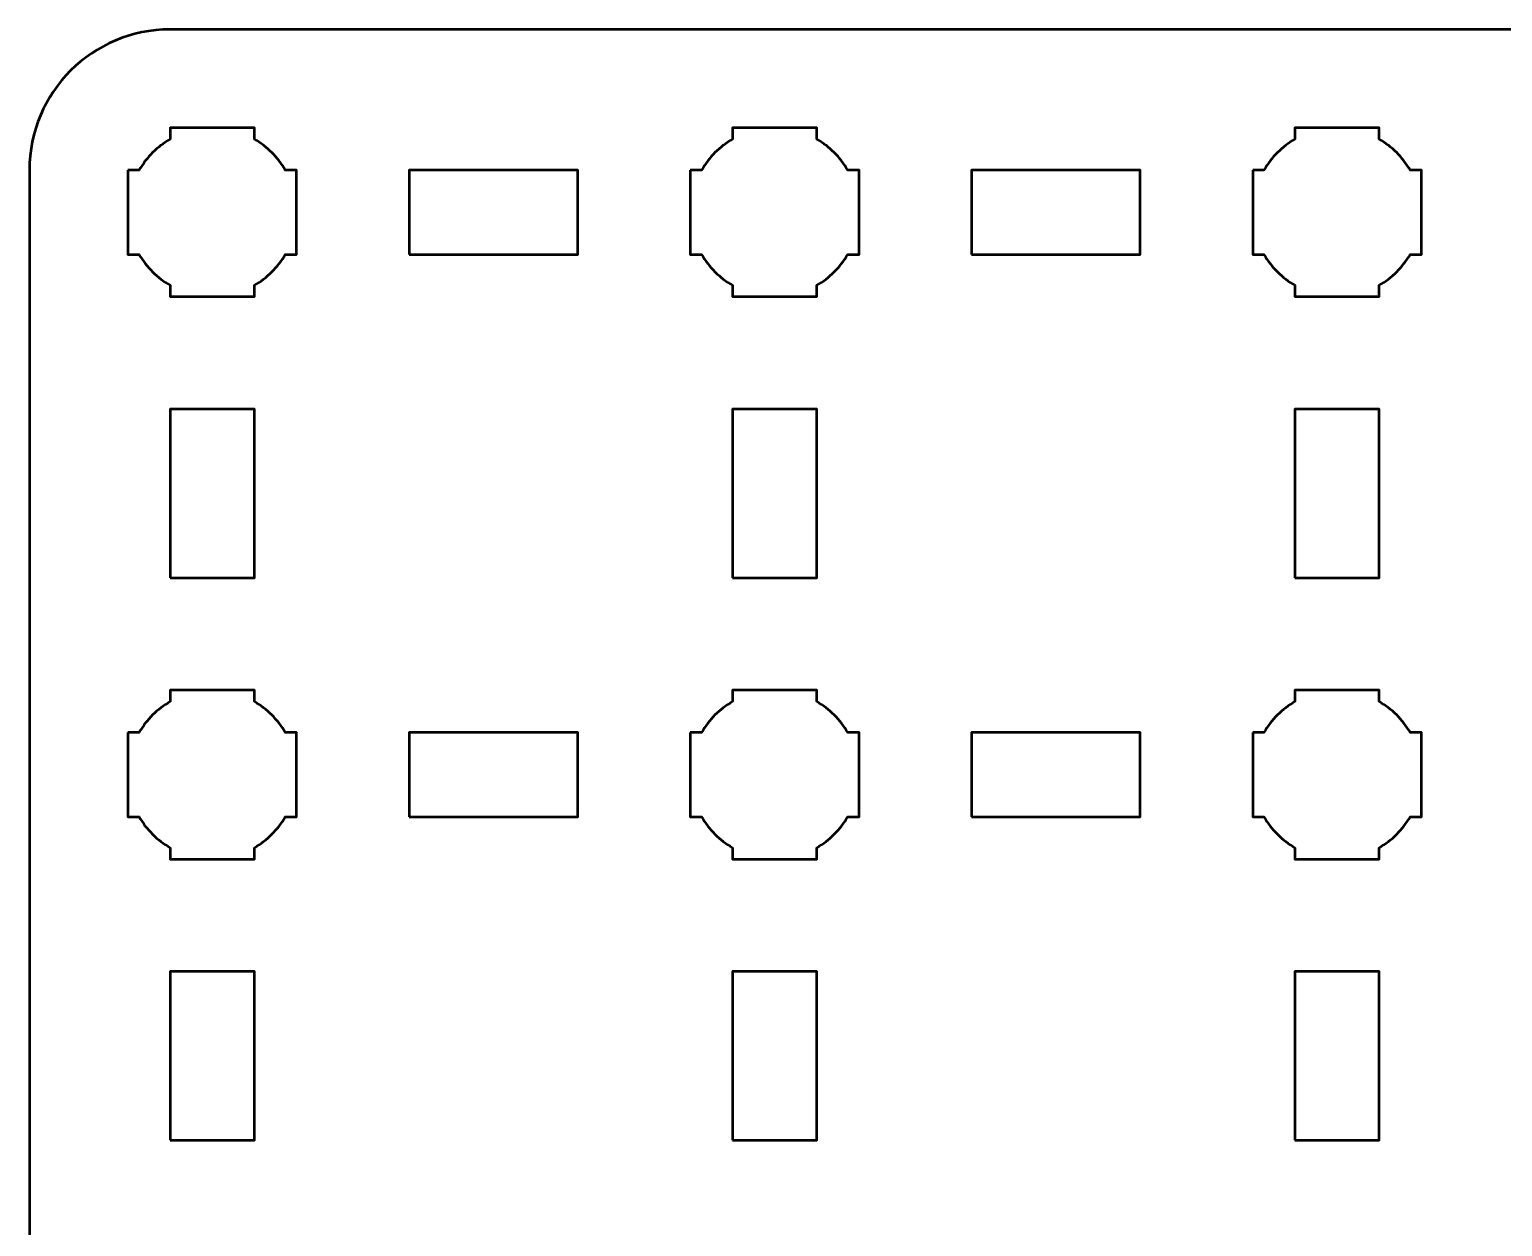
# Model space of a CAD drawing. Header units: centimetres. Extents: x -22.1 to 1.1, y -19.5 to -10.2.
# Drawn here: x -22.15 to -16.91, y -14.46 to -10.2 of the extents above; entities that cross this region are included whole.
import ezdxf

# ---------------------------------------------------------------- set-up
doc = ezdxf.new("R2010")
doc.units = ezdxf.units.CM
doc.header["$MEASUREMENT"] = 0
doc.layers.add('Layer 1', color=7, linetype='Continuous')

msp = doc.modelspace()

# ---------------------------------------------------------------- linework, layer by layer
at = {"layer": 'Layer 1', "lineweight": 53}
for points in [[(-20.8, -11), (-20.2, -11), (-20.2, -10.7), (-20.8, -10.7), (-20.8, -11)], [(-18.8, -11), (-18.2, -11), (-18.2, -10.7), (-18.8, -10.7), (-18.8, -11)], [(-21.65, -12.15), (-21.35, -12.15), (-21.35, -11.55), (-21.65, -11.55), (-21.65, -12.15)], [(-19.65, -12.15), (-19.35, -12.15), (-19.35, -11.55), (-19.65, -11.55), (-19.65, -12.15)], [(-17.65, -12.15), (-17.35, -12.15), (-17.35, -11.55), (-17.65, -11.55), (-17.65, -12.15)], [(-20.8, -13), (-20.2, -13), (-20.2, -12.7), (-20.8, -12.7), (-20.8, -13)], [(-18.8, -13), (-18.2, -13), (-18.2, -12.7), (-18.8, -12.7), (-18.8, -13)], [(-21.65, -14.15), (-21.35, -14.15), (-21.35, -13.55), (-21.65, -13.55), (-21.65, -14.15)], [(-19.65, -14.15), (-19.35, -14.15), (-19.35, -13.55), (-19.65, -13.55), (-19.65, -14.15)], [(-17.65, -14.15), (-17.35, -14.15), (-17.35, -13.55), (-17.65, -13.55), (-17.65, -14.15)]]:
    msp.add_lwpolyline(points, close=True, dxfattribs=at)
for points, knots in [([(-22.15, -19), (-22.15, -19), (-22.15, -10.7), (-22.15, -10.7), (-22.15, -10.7), (-22.15, -10.42391), (-21.92609, -10.2), (-21.65, -10.2), (-21.65, -10.2), (-21.65, -10.2), (0.65, -10.2), (0.65, -10.2), (0.65, -10.2), (0.92609, -10.2), (1.15, -10.42391), (1.15, -10.7), (1.15, -10.7), (1.15, -10.7), (1.15, -19), (1.15, -19), (1.15, -19), (1.15, -19.27609), (0.92609, -19.5), (0.65, -19.5), (0.65, -19.5), (0.65, -19.5), (-21.65, -19.5), (-21.65, -19.5), (-21.65, -19.5), (-21.92609, -19.5), (-22.15, -19.27609), (-22.15, -19)], [0, 0, 0, 0, 0.125, 0.125, 0.125, 0.125, 0.25, 0.25, 0.25, 0.25, 0.375, 0.375, 0.375, 0.375, 0.5, 0.5, 0.5, 0.5, 0.625, 0.625, 0.625, 0.625, 0.75, 0.75, 0.75, 0.75, 0.875, 0.875, 0.875, 0.875, 1, 1, 1, 1]), ([(-21.8, -10.7), (-21.8, -10.7), (-21.75985, -10.7), (-21.75985, -10.7), (-21.75985, -10.7), (-21.7335, -10.65447), (-21.69553, -10.6165), (-21.65, -10.59015), (-21.65, -10.59015), (-21.65, -10.59015), (-21.65, -10.55), (-21.65, -10.55), (-21.65, -10.55), (-21.65, -10.55), (-21.5, -10.55), (-21.5, -10.55), (-21.5, -10.55), (-21.5, -10.55), (-21.35, -10.55), (-21.35, -10.55), (-21.35, -10.55), (-21.35, -10.55), (-21.35, -10.59015), (-21.35, -10.59015), (-21.35, -10.59015), (-21.30447, -10.6165), (-21.2665, -10.65447), (-21.24015, -10.7), (-21.24015, -10.7), (-21.24015, -10.7), (-21.2, -10.7), (-21.2, -10.7), (-21.2, -10.7), (-21.2, -10.7), (-21.2, -10.85), (-21.2, -10.85), (-21.2, -10.85), (-21.2, -10.85), (-21.2, -11), (-21.2, -11), (-21.2, -11), (-21.2, -11), (-21.24015, -11), (-21.24015, -11), (-21.24015, -11), (-21.2665, -11.04553), (-21.30447, -11.0835), (-21.35, -11.10985), (-21.35, -11.10985), (-21.35, -11.10985), (-21.35, -11.15), (-21.35, -11.15), (-21.35, -11.15), (-21.35, -11.15), (-21.5, -11.15), (-21.5, -11.15), (-21.5, -11.15), (-21.5, -11.15), (-21.65, -11.15), (-21.65, -11.15), (-21.65, -11.15), (-21.65, -11.15), (-21.65, -11.10985), (-21.65, -11.10985), (-21.65, -11.10985), (-21.69553, -11.0835), (-21.7335, -11.04553), (-21.75985, -11), (-21.75985, -11), (-21.75985, -11), (-21.8, -11), (-21.8, -11), (-21.8, -11), (-21.8, -11), (-21.8, -10.85), (-21.8, -10.85), (-21.8, -10.85), (-21.8, -10.85), (-21.8, -10.7), (-21.8, -10.7)], [0, 0, 0, 0, 0.05, 0.05, 0.05, 0.05, 0.1, 0.1, 0.1, 0.1, 0.15, 0.15, 0.15, 0.15, 0.2, 0.2, 0.2, 0.2, 0.25, 0.25, 0.25, 0.25, 0.3, 0.3, 0.3, 0.3, 0.35, 0.35, 0.35, 0.35, 0.4, 0.4, 0.4, 0.4, 0.45, 0.45, 0.45, 0.45, 0.5, 0.5, 0.5, 0.5, 0.55, 0.55, 0.55, 0.55, 0.6, 0.6, 0.6, 0.6, 0.65, 0.65, 0.65, 0.65, 0.7, 0.7, 0.7, 0.7, 0.75, 0.75, 0.75, 0.75, 0.8, 0.8, 0.8, 0.8, 0.85, 0.85, 0.85, 0.85, 0.9, 0.9, 0.9, 0.9, 0.95, 0.95, 0.95, 0.95, 1, 1, 1, 1]), ([(-19.8, -10.7), (-19.8, -10.7), (-19.75985, -10.7), (-19.75985, -10.7), (-19.75985, -10.7), (-19.7335, -10.65447), (-19.69553, -10.6165), (-19.65, -10.59015), (-19.65, -10.59015), (-19.65, -10.59015), (-19.65, -10.55), (-19.65, -10.55), (-19.65, -10.55), (-19.65, -10.55), (-19.5, -10.55), (-19.5, -10.55), (-19.5, -10.55), (-19.5, -10.55), (-19.35, -10.55), (-19.35, -10.55), (-19.35, -10.55), (-19.35, -10.55), (-19.35, -10.59015), (-19.35, -10.59015), (-19.35, -10.59015), (-19.30447, -10.6165), (-19.2665, -10.65447), (-19.24015, -10.7), (-19.24015, -10.7), (-19.24015, -10.7), (-19.2, -10.7), (-19.2, -10.7), (-19.2, -10.7), (-19.2, -10.7), (-19.2, -10.85), (-19.2, -10.85), (-19.2, -10.85), (-19.2, -10.85), (-19.2, -11), (-19.2, -11), (-19.2, -11), (-19.2, -11), (-19.24015, -11), (-19.24015, -11), (-19.24015, -11), (-19.2665, -11.04553), (-19.30447, -11.0835), (-19.35, -11.10985), (-19.35, -11.10985), (-19.35, -11.10985), (-19.35, -11.15), (-19.35, -11.15), (-19.35, -11.15), (-19.35, -11.15), (-19.5, -11.15), (-19.5, -11.15), (-19.5, -11.15), (-19.5, -11.15), (-19.65, -11.15), (-19.65, -11.15), (-19.65, -11.15), (-19.65, -11.15), (-19.65, -11.10985), (-19.65, -11.10985), (-19.65, -11.10985), (-19.69553, -11.0835), (-19.7335, -11.04553), (-19.75985, -11), (-19.75985, -11), (-19.75985, -11), (-19.8, -11), (-19.8, -11), (-19.8, -11), (-19.8, -11), (-19.8, -10.85), (-19.8, -10.85), (-19.8, -10.85), (-19.8, -10.85), (-19.8, -10.7), (-19.8, -10.7)], [0, 0, 0, 0, 0.05, 0.05, 0.05, 0.05, 0.1, 0.1, 0.1, 0.1, 0.15, 0.15, 0.15, 0.15, 0.2, 0.2, 0.2, 0.2, 0.25, 0.25, 0.25, 0.25, 0.3, 0.3, 0.3, 0.3, 0.35, 0.35, 0.35, 0.35, 0.4, 0.4, 0.4, 0.4, 0.45, 0.45, 0.45, 0.45, 0.5, 0.5, 0.5, 0.5, 0.55, 0.55, 0.55, 0.55, 0.6, 0.6, 0.6, 0.6, 0.65, 0.65, 0.65, 0.65, 0.7, 0.7, 0.7, 0.7, 0.75, 0.75, 0.75, 0.75, 0.8, 0.8, 0.8, 0.8, 0.85, 0.85, 0.85, 0.85, 0.9, 0.9, 0.9, 0.9, 0.95, 0.95, 0.95, 0.95, 1, 1, 1, 1]), ([(-17.8, -10.7), (-17.8, -10.7), (-17.75985, -10.7), (-17.75985, -10.7), (-17.75985, -10.7), (-17.7335, -10.65447), (-17.69553, -10.6165), (-17.65, -10.59015), (-17.65, -10.59015), (-17.65, -10.59015), (-17.65, -10.55), (-17.65, -10.55), (-17.65, -10.55), (-17.65, -10.55), (-17.5, -10.55), (-17.5, -10.55), (-17.5, -10.55), (-17.5, -10.55), (-17.35, -10.55), (-17.35, -10.55), (-17.35, -10.55), (-17.35, -10.55), (-17.35, -10.59015), (-17.35, -10.59015), (-17.35, -10.59015), (-17.30447, -10.6165), (-17.2665, -10.65447), (-17.24015, -10.7), (-17.24015, -10.7), (-17.24015, -10.7), (-17.2, -10.7), (-17.2, -10.7), (-17.2, -10.7), (-17.2, -10.7), (-17.2, -10.85), (-17.2, -10.85), (-17.2, -10.85), (-17.2, -10.85), (-17.2, -11), (-17.2, -11), (-17.2, -11), (-17.2, -11), (-17.24015, -11), (-17.24015, -11), (-17.24015, -11), (-17.2665, -11.04553), (-17.30447, -11.0835), (-17.35, -11.10985), (-17.35, -11.10985), (-17.35, -11.10985), (-17.35, -11.15), (-17.35, -11.15), (-17.35, -11.15), (-17.35, -11.15), (-17.5, -11.15), (-17.5, -11.15), (-17.5, -11.15), (-17.5, -11.15), (-17.65, -11.15), (-17.65, -11.15), (-17.65, -11.15), (-17.65, -11.15), (-17.65, -11.10985), (-17.65, -11.10985), (-17.65, -11.10985), (-17.69553, -11.0835), (-17.7335, -11.04553), (-17.75985, -11), (-17.75985, -11), (-17.75985, -11), (-17.8, -11), (-17.8, -11), (-17.8, -11), (-17.8, -11), (-17.8, -10.85), (-17.8, -10.85), (-17.8, -10.85), (-17.8, -10.85), (-17.8, -10.7), (-17.8, -10.7)], [0, 0, 0, 0, 0.05, 0.05, 0.05, 0.05, 0.1, 0.1, 0.1, 0.1, 0.15, 0.15, 0.15, 0.15, 0.2, 0.2, 0.2, 0.2, 0.25, 0.25, 0.25, 0.25, 0.3, 0.3, 0.3, 0.3, 0.35, 0.35, 0.35, 0.35, 0.4, 0.4, 0.4, 0.4, 0.45, 0.45, 0.45, 0.45, 0.5, 0.5, 0.5, 0.5, 0.55, 0.55, 0.55, 0.55, 0.6, 0.6, 0.6, 0.6, 0.65, 0.65, 0.65, 0.65, 0.7, 0.7, 0.7, 0.7, 0.75, 0.75, 0.75, 0.75, 0.8, 0.8, 0.8, 0.8, 0.85, 0.85, 0.85, 0.85, 0.9, 0.9, 0.9, 0.9, 0.95, 0.95, 0.95, 0.95, 1, 1, 1, 1]), ([(-21.8, -12.7), (-21.8, -12.7), (-21.75985, -12.7), (-21.75985, -12.7), (-21.75985, -12.7), (-21.7335, -12.65447), (-21.69553, -12.6165), (-21.65, -12.59015), (-21.65, -12.59015), (-21.65, -12.59015), (-21.65, -12.55), (-21.65, -12.55), (-21.65, -12.55), (-21.65, -12.55), (-21.5, -12.55), (-21.5, -12.55), (-21.5, -12.55), (-21.5, -12.55), (-21.35, -12.55), (-21.35, -12.55), (-21.35, -12.55), (-21.35, -12.55), (-21.35, -12.59015), (-21.35, -12.59015), (-21.35, -12.59015), (-21.30447, -12.6165), (-21.2665, -12.65447), (-21.24015, -12.7), (-21.24015, -12.7), (-21.24015, -12.7), (-21.2, -12.7), (-21.2, -12.7), (-21.2, -12.7), (-21.2, -12.7), (-21.2, -12.85), (-21.2, -12.85), (-21.2, -12.85), (-21.2, -12.85), (-21.2, -13), (-21.2, -13), (-21.2, -13), (-21.2, -13), (-21.24015, -13), (-21.24015, -13), (-21.24015, -13), (-21.2665, -13.04553), (-21.30447, -13.0835), (-21.35, -13.10985), (-21.35, -13.10985), (-21.35, -13.10985), (-21.35, -13.15), (-21.35, -13.15), (-21.35, -13.15), (-21.35, -13.15), (-21.5, -13.15), (-21.5, -13.15), (-21.5, -13.15), (-21.5, -13.15), (-21.65, -13.15), (-21.65, -13.15), (-21.65, -13.15), (-21.65, -13.15), (-21.65, -13.10985), (-21.65, -13.10985), (-21.65, -13.10985), (-21.69553, -13.0835), (-21.7335, -13.04553), (-21.75985, -13), (-21.75985, -13), (-21.75985, -13), (-21.8, -13), (-21.8, -13), (-21.8, -13), (-21.8, -13), (-21.8, -12.85), (-21.8, -12.85), (-21.8, -12.85), (-21.8, -12.85), (-21.8, -12.7), (-21.8, -12.7)], [0, 0, 0, 0, 0.05, 0.05, 0.05, 0.05, 0.1, 0.1, 0.1, 0.1, 0.15, 0.15, 0.15, 0.15, 0.2, 0.2, 0.2, 0.2, 0.25, 0.25, 0.25, 0.25, 0.3, 0.3, 0.3, 0.3, 0.35, 0.35, 0.35, 0.35, 0.4, 0.4, 0.4, 0.4, 0.45, 0.45, 0.45, 0.45, 0.5, 0.5, 0.5, 0.5, 0.55, 0.55, 0.55, 0.55, 0.6, 0.6, 0.6, 0.6, 0.65, 0.65, 0.65, 0.65, 0.7, 0.7, 0.7, 0.7, 0.75, 0.75, 0.75, 0.75, 0.8, 0.8, 0.8, 0.8, 0.85, 0.85, 0.85, 0.85, 0.9, 0.9, 0.9, 0.9, 0.95, 0.95, 0.95, 0.95, 1, 1, 1, 1]), ([(-19.8, -12.7), (-19.8, -12.7), (-19.75985, -12.7), (-19.75985, -12.7), (-19.75985, -12.7), (-19.7335, -12.65447), (-19.69553, -12.6165), (-19.65, -12.59015), (-19.65, -12.59015), (-19.65, -12.59015), (-19.65, -12.55), (-19.65, -12.55), (-19.65, -12.55), (-19.65, -12.55), (-19.5, -12.55), (-19.5, -12.55), (-19.5, -12.55), (-19.5, -12.55), (-19.35, -12.55), (-19.35, -12.55), (-19.35, -12.55), (-19.35, -12.55), (-19.35, -12.59015), (-19.35, -12.59015), (-19.35, -12.59015), (-19.30447, -12.6165), (-19.2665, -12.65447), (-19.24015, -12.7), (-19.24015, -12.7), (-19.24015, -12.7), (-19.2, -12.7), (-19.2, -12.7), (-19.2, -12.7), (-19.2, -12.7), (-19.2, -12.85), (-19.2, -12.85), (-19.2, -12.85), (-19.2, -12.85), (-19.2, -13), (-19.2, -13), (-19.2, -13), (-19.2, -13), (-19.24015, -13), (-19.24015, -13), (-19.24015, -13), (-19.2665, -13.04553), (-19.30447, -13.0835), (-19.35, -13.10985), (-19.35, -13.10985), (-19.35, -13.10985), (-19.35, -13.15), (-19.35, -13.15), (-19.35, -13.15), (-19.35, -13.15), (-19.5, -13.15), (-19.5, -13.15), (-19.5, -13.15), (-19.5, -13.15), (-19.65, -13.15), (-19.65, -13.15), (-19.65, -13.15), (-19.65, -13.15), (-19.65, -13.10985), (-19.65, -13.10985), (-19.65, -13.10985), (-19.69553, -13.0835), (-19.7335, -13.04553), (-19.75985, -13), (-19.75985, -13), (-19.75985, -13), (-19.8, -13), (-19.8, -13), (-19.8, -13), (-19.8, -13), (-19.8, -12.85), (-19.8, -12.85), (-19.8, -12.85), (-19.8, -12.85), (-19.8, -12.7), (-19.8, -12.7)], [0, 0, 0, 0, 0.05, 0.05, 0.05, 0.05, 0.1, 0.1, 0.1, 0.1, 0.15, 0.15, 0.15, 0.15, 0.2, 0.2, 0.2, 0.2, 0.25, 0.25, 0.25, 0.25, 0.3, 0.3, 0.3, 0.3, 0.35, 0.35, 0.35, 0.35, 0.4, 0.4, 0.4, 0.4, 0.45, 0.45, 0.45, 0.45, 0.5, 0.5, 0.5, 0.5, 0.55, 0.55, 0.55, 0.55, 0.6, 0.6, 0.6, 0.6, 0.65, 0.65, 0.65, 0.65, 0.7, 0.7, 0.7, 0.7, 0.75, 0.75, 0.75, 0.75, 0.8, 0.8, 0.8, 0.8, 0.85, 0.85, 0.85, 0.85, 0.9, 0.9, 0.9, 0.9, 0.95, 0.95, 0.95, 0.95, 1, 1, 1, 1]), ([(-17.8, -12.7), (-17.8, -12.7), (-17.75985, -12.7), (-17.75985, -12.7), (-17.75985, -12.7), (-17.7335, -12.65447), (-17.69553, -12.6165), (-17.65, -12.59015), (-17.65, -12.59015), (-17.65, -12.59015), (-17.65, -12.55), (-17.65, -12.55), (-17.65, -12.55), (-17.65, -12.55), (-17.5, -12.55), (-17.5, -12.55), (-17.5, -12.55), (-17.5, -12.55), (-17.35, -12.55), (-17.35, -12.55), (-17.35, -12.55), (-17.35, -12.55), (-17.35, -12.59015), (-17.35, -12.59015), (-17.35, -12.59015), (-17.30447, -12.6165), (-17.2665, -12.65447), (-17.24015, -12.7), (-17.24015, -12.7), (-17.24015, -12.7), (-17.2, -12.7), (-17.2, -12.7), (-17.2, -12.7), (-17.2, -12.7), (-17.2, -12.85), (-17.2, -12.85), (-17.2, -12.85), (-17.2, -12.85), (-17.2, -13), (-17.2, -13), (-17.2, -13), (-17.2, -13), (-17.24015, -13), (-17.24015, -13), (-17.24015, -13), (-17.2665, -13.04553), (-17.30447, -13.0835), (-17.35, -13.10985), (-17.35, -13.10985), (-17.35, -13.10985), (-17.35, -13.15), (-17.35, -13.15), (-17.35, -13.15), (-17.35, -13.15), (-17.5, -13.15), (-17.5, -13.15), (-17.5, -13.15), (-17.5, -13.15), (-17.65, -13.15), (-17.65, -13.15), (-17.65, -13.15), (-17.65, -13.15), (-17.65, -13.10985), (-17.65, -13.10985), (-17.65, -13.10985), (-17.69553, -13.0835), (-17.7335, -13.04553), (-17.75985, -13), (-17.75985, -13), (-17.75985, -13), (-17.8, -13), (-17.8, -13), (-17.8, -13), (-17.8, -13), (-17.8, -12.85), (-17.8, -12.85), (-17.8, -12.85), (-17.8, -12.85), (-17.8, -12.7), (-17.8, -12.7)], [0, 0, 0, 0, 0.05, 0.05, 0.05, 0.05, 0.1, 0.1, 0.1, 0.1, 0.15, 0.15, 0.15, 0.15, 0.2, 0.2, 0.2, 0.2, 0.25, 0.25, 0.25, 0.25, 0.3, 0.3, 0.3, 0.3, 0.35, 0.35, 0.35, 0.35, 0.4, 0.4, 0.4, 0.4, 0.45, 0.45, 0.45, 0.45, 0.5, 0.5, 0.5, 0.5, 0.55, 0.55, 0.55, 0.55, 0.6, 0.6, 0.6, 0.6, 0.65, 0.65, 0.65, 0.65, 0.7, 0.7, 0.7, 0.7, 0.75, 0.75, 0.75, 0.75, 0.8, 0.8, 0.8, 0.8, 0.85, 0.85, 0.85, 0.85, 0.9, 0.9, 0.9, 0.9, 0.95, 0.95, 0.95, 0.95, 1, 1, 1, 1])]:
    msp.add_open_spline(points, degree=3, knots=knots, dxfattribs=at)

doc.saveas('drawing.dxf')
